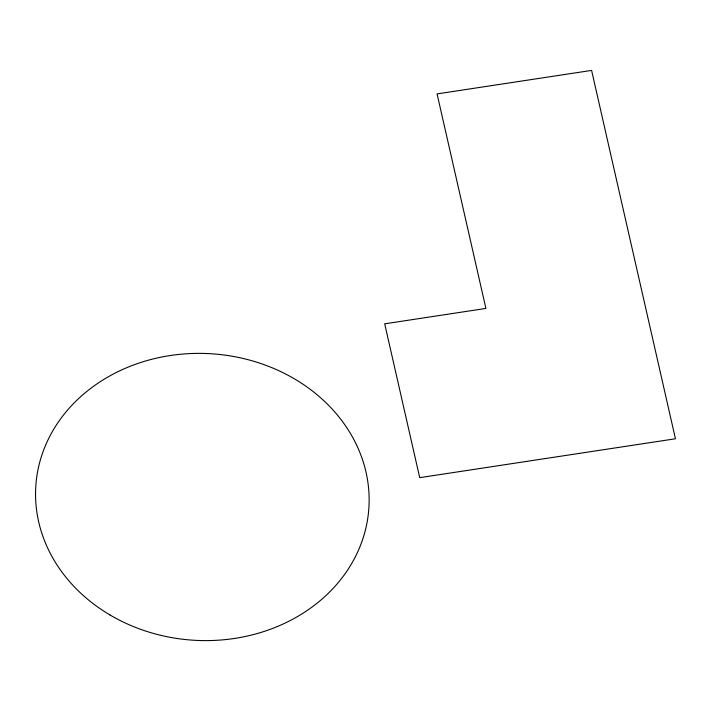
<?xml version="1.0" encoding="UTF-8"?>
<svg xmlns="http://www.w3.org/2000/svg" width="711" height="711" viewBox="0 0 711 711"><rect width="100%" height="100%" fill="white"/><g stroke="black" fill="none" stroke-linecap="round" stroke-linejoin="round"><path stroke-width="1.07" d="M591.596 70.407L437.069 93.905L485.906 308.432L384.695 323.825L419.712 477.659L675.45 438.767L591.596 70.407M110.072 615.015A166.889 143.506 3.8 0 0 368.813 508.845A166.889 143.506 3.8 0 0 128.14 367.116A166.889 143.506 3.8 0 0 110.072 615.015"/></g></svg>
